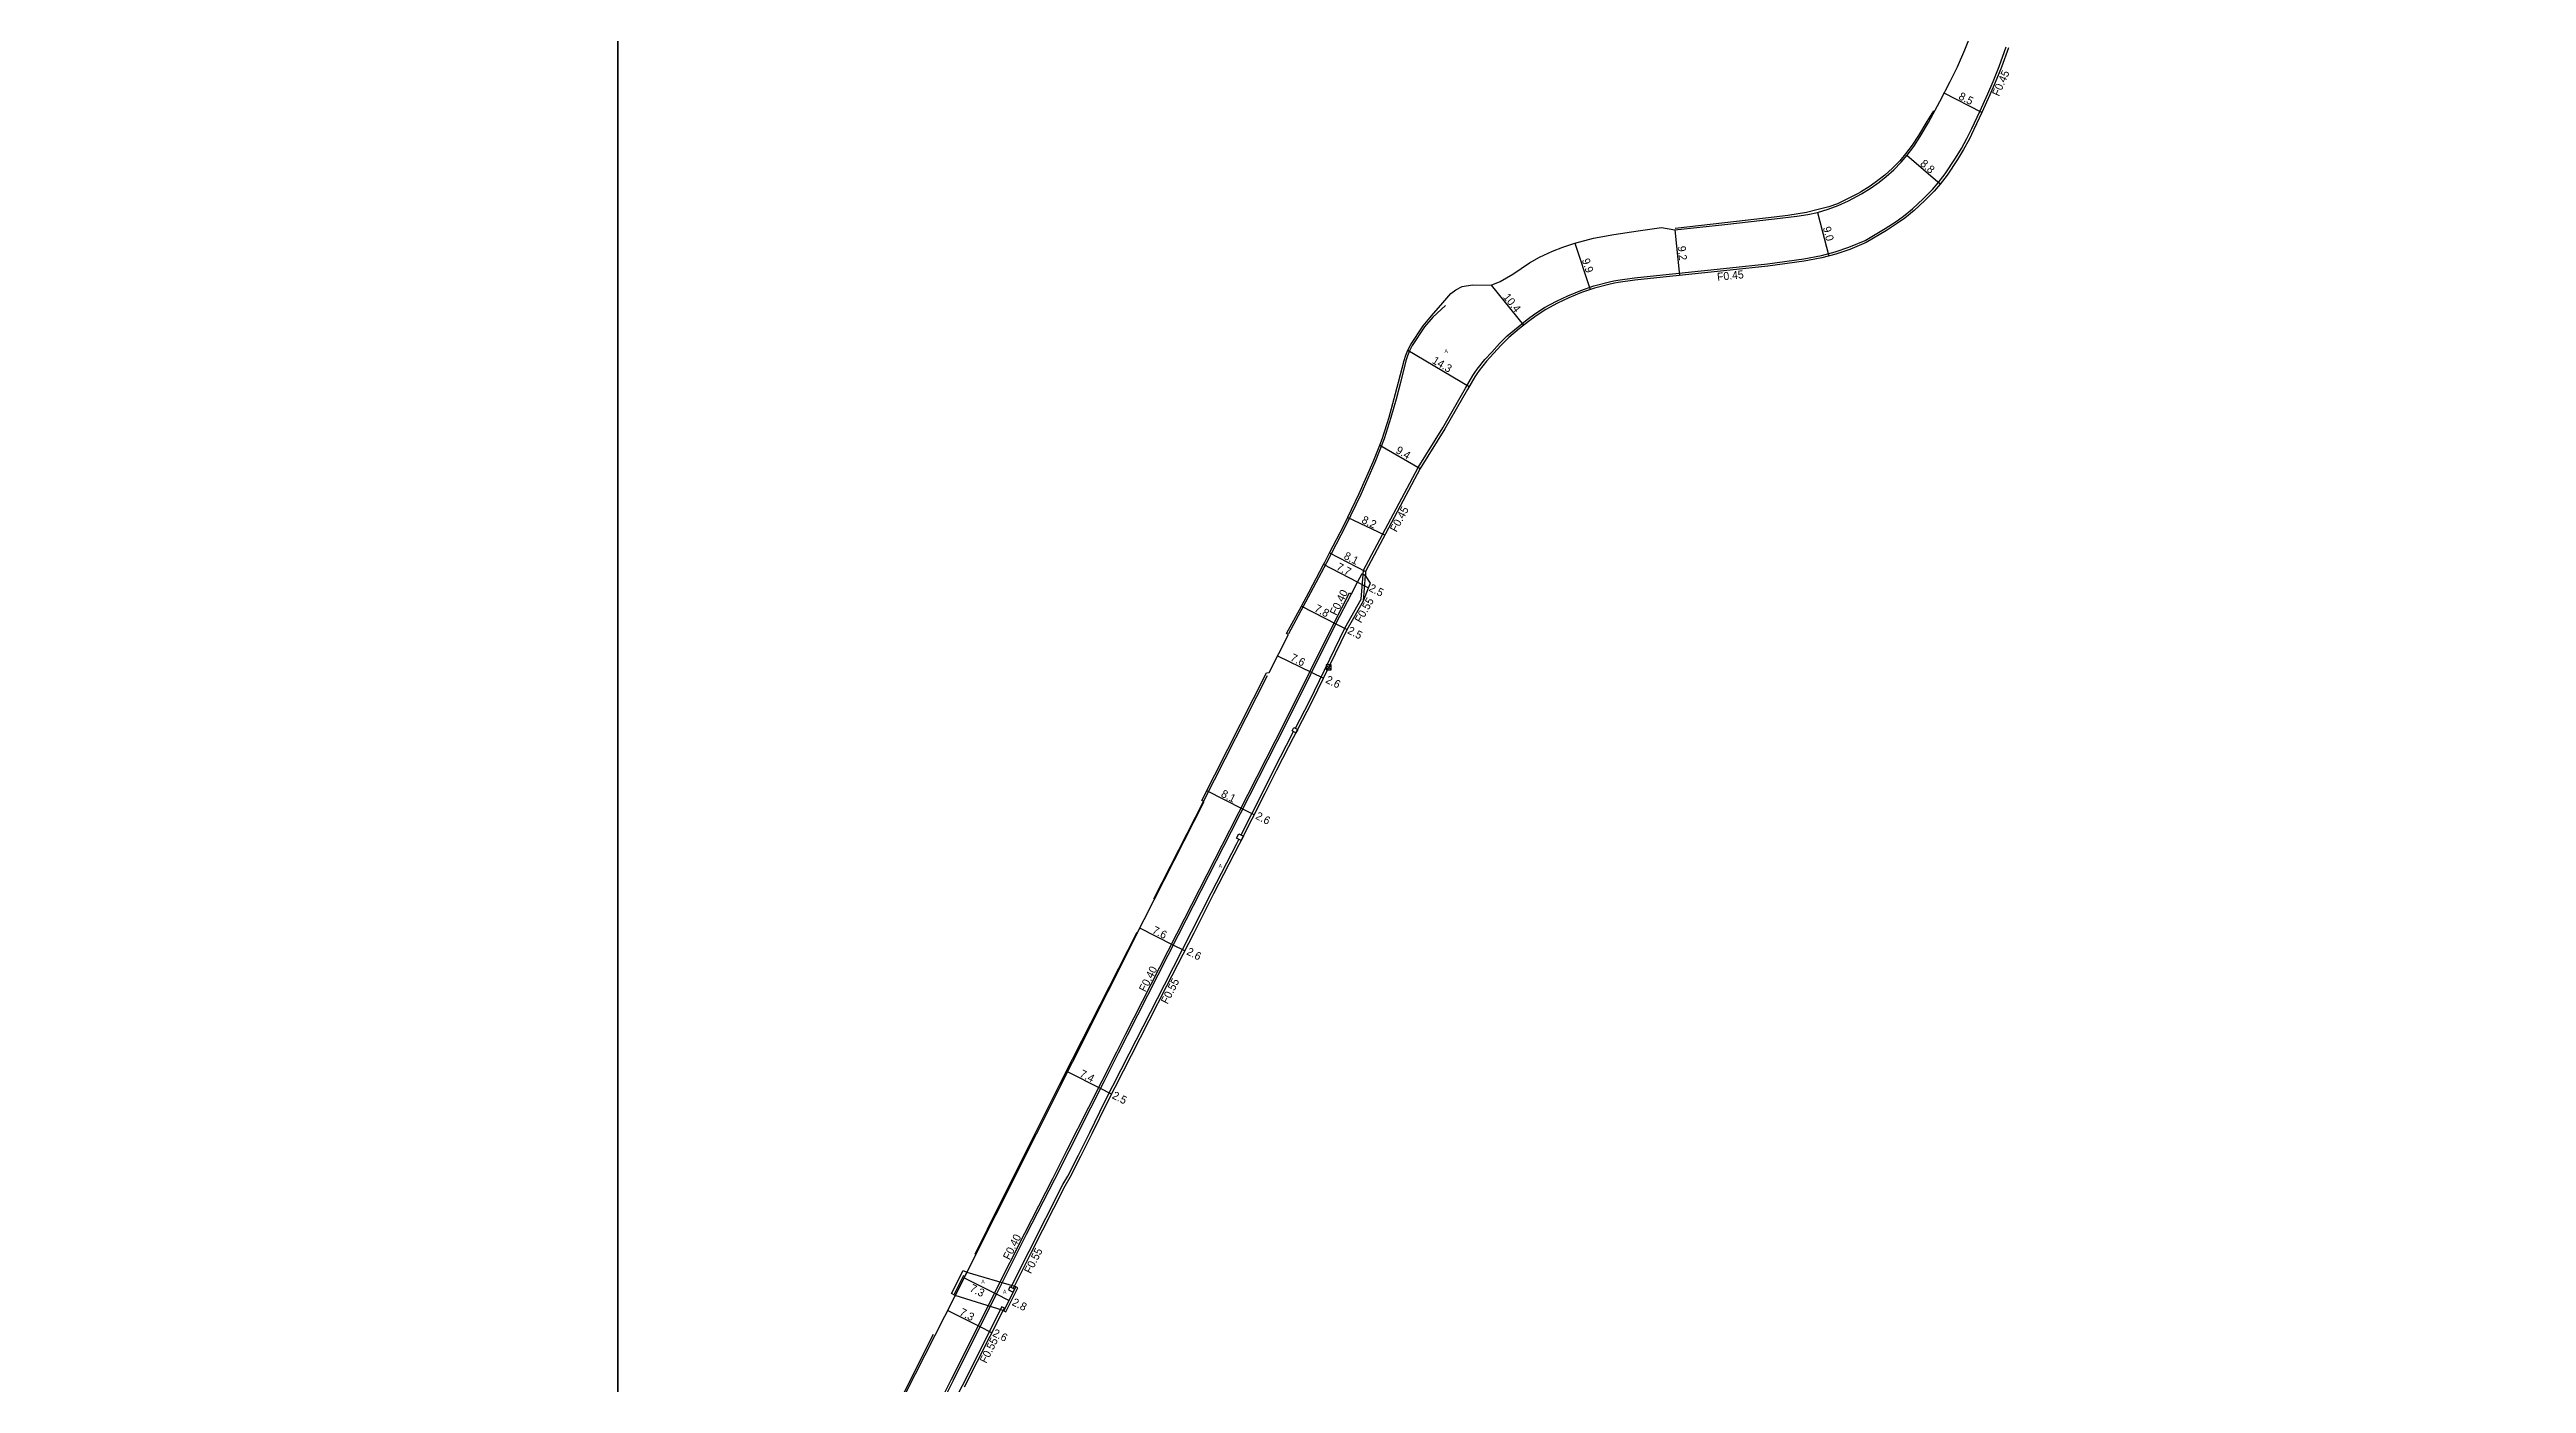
# Model space of a CAD drawing. Header units: metres. Extents: x 4000 to 8000, y -96000 to -93000.
# Drawn here: x 5486 to 5983.1, y -94718.3 to -94450.6 of the extents above; entities that cross this region are included whole.
import ezdxf

# ---------------------------------------------------------------- set-up
doc = ezdxf.new("R2010")
doc.units = ezdxf.units.M
doc.header["$LTSCALE"] = 2.5
for name, color, linetype in [('その他', 7, 'Continuous'), ('側溝・桝', 7, 'Continuous'), ('図郭', 7, 'Continuous'), ('幅員', 7, 'Continuous'), ('歩道・分離帯・安全施設', 7, 'Continuous'), ('舗装', 7, 'Continuous'), ('道路', 7, 'Continuous')]:
    doc.layers.add(name, color=color, linetype=linetype)
doc.styles.get("Standard").update_dxf_attribs({"font": ''})
doc.styles.add('YOKO_DECO', font='')
doc.styles.get('Standard').set_extended_font_data('@MS PGothic')
doc.styles.get('YOKO_DECO').set_extended_font_data('MS PGothic')

msp = doc.modelspace()

# ---------------------------------------------------------------- linework, layer by layer
at = {"layer": 'その他', "elevation": 162.77}
msp.add_lwpolyline([(5743.18, -94575.07), (5743.18, -94574.07), (5742.18, -94574.07), (5742.18, -94575.07)], close=True, dxfattribs=at)
for points in [[(5742.26, -94574.16), (5743.1, -94574.99)], [(5742.26, -94574.99), (5743.1, -94574.16)]]:
    msp.add_lwpolyline(points, dxfattribs=at)
at = {"layer": '側溝・桝'}
for points in [[(5735.99, -94586.78), (5738.81, -94581.33), (5745.9, -94566.71), (5749.21, -94560.91), (5749.63, -94555.93), (5749.65, -94555.07), (5760.65, -94534.43), (5765.56, -94526.48), (5770.12, -94518.54), (5771.62, -94516), (5772.04, -94515.36), (5772.5, -94514.71), (5773.99, -94512.79), (5775.39, -94511.27), (5776.95, -94509.56), (5778.53, -94508.04), (5780.69, -94506.18), (5782.49, -94504.74), (5784.04, -94503.6), (5786, -94502.34), (5788.39, -94501.05), (5790.67, -94499.96), (5793.26, -94498.89), (5795.92, -94498), (5799.07, -94497.18), (5799.94, -94496.98), (5800.73, -94496.84), (5804.08, -94496.39), (5805.94, -94496.19), (5823.22, -94494.4), (5830.73, -94493.54), (5838.03, -94492.59), (5841.57, -94491.9), (5844.31, -94491.19), (5847.1, -94490.22), (5850.33, -94488.85), (5854.39, -94486.49), (5856.59, -94485.04), (5858.02, -94484.03), (5859.84, -94482.51), (5862.01, -94480.52), (5863.85, -94478.67), (5865.03, -94477.31), (5866.43, -94475.47), (5868.47, -94472.38), (5869.7, -94470.42), (5870.77, -94468.43), (5871.76, -94466.37), (5873.36, -94462.98), (5874.94, -94459.45), (5876.04, -94456.98), (5877.25, -94453.94), (5878.64, -94450.04)], [(5749.66, -94561.2), (5750.06, -94556.13)], [(5664.13, -94723.19), (5667.01, -94717.43), (5672.54, -94706.41), (5675.76, -94699.93), (5681.69, -94688.13), (5687.33, -94677.13), (5690.21, -94671.44), (5694.56, -94662.82), (5697.24, -94657.54), (5700.13, -94651.75), (5701.93, -94648.23), (5712.21, -94628.04), (5722.81, -94607.26), (5733.79, -94585.71), (5743.78, -94565.64), (5746.89, -94559.63)], [(5746.89, -94559.63), (5747.26, -94559.8)], [(5725.09, -94608.19), (5729.46, -94599.59), (5731.83, -94594.87), (5734.23, -94590.18), (5735.64, -94587.45)], [(5678.9, -94699.03), (5682.59, -94691.74), (5689.35, -94678.4), (5690.33, -94676.67), (5692.44, -94672.46), (5694.76, -94667.93), (5697.74, -94661.73), (5702.64, -94652.16), (5709.72, -94638.26), (5715.18, -94627.63), (5719.14, -94619.73), (5724.23, -94609.9), (5724.64, -94609.09)], [(5679.38, -94699.27), (5679.63, -94698.76)], [(5677.34, -94703.64), (5677.59, -94703.17), (5677.11, -94702.92), (5669.1, -94718.76), (5666.33, -94724.3), (5660.78, -94735.19), (5655.71, -94745.21), (5650.62, -94755.41), (5646.84, -94762.86), (5642.79, -94770.86), (5640.25, -94776.18), (5636.55, -94784.13), (5634.06, -94789.91), (5632.67, -94793.69), (5630.99, -94798.93), (5630.72, -94800)]]:
    msp.add_lwpolyline(points, dxfattribs=at)
for points in [[(5736.46, -94587.03), (5736.12, -94587.7), (5735.32, -94587.29), (5735.67, -94586.62)], [(5725.57, -94608.43), (5725.11, -94609.33), (5724.19, -94608.86), (5724.64, -94607.96)], [(5679.62, -94699.39), (5678.7, -94698.94), (5678.42, -94699.51), (5679.34, -94699.96)]]:
    msp.add_lwpolyline(points, close=True, dxfattribs=at)
at = {"layer": '図郭'}
for points in [[(4800, -94800), (5600, -94800), (5600, -94200), (4800, -94200)], [(5600, -94800), (6400, -94800), (6400, -94200), (5600, -94200)]]:
    msp.add_lwpolyline(points, close=True, dxfattribs=at)
at = {"layer": '幅員'}
for points in [[(5873.78, -94463.17), (5866.18, -94459.32)], [(5865.39, -94477.6), (5858.73, -94471.82)], [(5840.79, -94483.26), (5843.05, -94492)], [(5812.13, -94486.77), (5813.08, -94495.92)], [(5792.05, -94489.39), (5795.18, -94498.73)], [(5775.3, -94497.83), (5781.78, -94505.91)], [(5758.57, -94510.89), (5770.87, -94518.18)], [(5752.93, -94529.94), (5761.06, -94534.66)], [(5753.92, -94548.05), (5746.48, -94544.5)], [(5742.85, -94551.59), (5750.06, -94555.29)], [(5748.47, -94557.48), (5741.66, -94553.89)], [(5748.47, -94557.48), (5750.7, -94558.61)], [(5737.2, -94562.27), (5744.14, -94565.83)], [(5744.14, -94565.83), (5746.37, -94566.96)], [(5732.44, -94572.22), (5739.27, -94575.61)], [(5739.27, -94575.61), (5741.62, -94576.76)], [(5725.43, -94603), (5718.21, -94599.35)], [(5727.73, -94604.18), (5725.43, -94603)], [(5711.5, -94630.33), (5704.75, -94626.94)], [(5713.79, -94631.49), (5711.5, -94630.33)], [(5696.89, -94659.12), (5690.26, -94655.78)], [(5699.1, -94660.23), (5696.89, -94659.12)], [(5675.98, -94700.4), (5669.49, -94697.13)], [(5678.5, -94701.65), (5675.98, -94700.4)], [(5672.71, -94706.97), (5666.19, -94703.66)], [(5675.06, -94708.15), (5672.71, -94706.97)]]:
    msp.add_lwpolyline(points, dxfattribs=at)
at = {"layer": '歩道・分離帯・安全施設'}
for points, elevation in [([(5864.06, -94462.84), (5862.75, -94464.97), (5861.06, -94467.82), (5859.78, -94469.78), (5858.47, -94471.52), (5857.3, -94472.86), (5855.8, -94474.39), (5854.29, -94475.76), (5852.91, -94476.85), (5851.34, -94478), (5849.44, -94479.17), (5848.92, -94479.46), (5846.8, -94480.55), (5844.79, -94481.5), (5843.04, -94482.12), (5840.67, -94482.72), (5838.55, -94483.25), (5834.82, -94483.86), (5832.09, -94484.21), (5822.17, -94485.31), (5812.22, -94486.45)], 183.98), ([(5766.12, -94501.95), (5763.59, -94504.24), (5761.91, -94506.23), (5759.46, -94509.96), (5758.91, -94511.05), (5758.51, -94512.05), (5758.17, -94513.07), (5757.08, -94517.41), (5756.2, -94520.73), (5755.18, -94524.43), (5753.82, -94528.69), (5751.96, -94533.43), (5749.11, -94539.86), (5746.07, -94546.24), (5742.23, -94553.59), (5739.06, -94559.61), (5734.62, -94567.85)], 172.03), ([(5730.36, -94576.26), (5717.58, -94601.44), (5707.55, -94621.08)], 163.01), ([(5704.18, -94627.79), (5691.19, -94653.26), (5688.65, -94658.27), (5676.57, -94682.51), (5671.66, -94692.44)], 158.37), ([(5669.37, -94696.65), (5667.45, -94700.51)], 153.57), ([(5677.68, -94703.42), (5679.85, -94699.11)], 153.47), ([(5663.28, -94708.46), (5653.56, -94727.95), (5651.62, -94731.8), (5651.39, -94732.22)], 153.23)]:
    msp.add_lwpolyline(points, dxfattribs=dict(at, elevation=elevation))
for points in [[(5734.15, -94585.9), (5744.14, -94565.83), (5747.26, -94559.8), (5748.47, -94557.48), (5749.37, -94555.75), (5750.06, -94556.13)], [(5744.14, -94565.83), (5747.26, -94559.8), (5748.47, -94557.48), (5749.37, -94555.75), (5750.06, -94556.13)], [(5734.15, -94585.9), (5744.14, -94565.83), (5747.26, -94559.8)], [(5734.15, -94585.9), (5744.14, -94565.83)], [(5664.49, -94723.38), (5667.37, -94717.61), (5672.9, -94706.59), (5676.13, -94700.11), (5682.05, -94688.32), (5687.69, -94677.31), (5690.57, -94671.62), (5694.93, -94663), (5697.6, -94657.72), (5700.49, -94651.94), (5702.29, -94648.41), (5712.57, -94628.22), (5723.17, -94607.44), (5734.15, -94585.9)], [(5664.49, -94723.38), (5667.37, -94717.61), (5672.9, -94706.59), (5676.13, -94700.11), (5682.05, -94688.32), (5687.69, -94677.31), (5690.57, -94671.62), (5694.93, -94663), (5697.6, -94657.72), (5700.49, -94651.94), (5702.29, -94648.41), (5712.57, -94628.22), (5723.17, -94607.44), (5734.15, -94585.9)], [(5702.29, -94648.41), (5712.57, -94628.22), (5723.17, -94607.44), (5734.15, -94585.9)], [(5690.57, -94671.62), (5694.93, -94663), (5697.6, -94657.72), (5700.49, -94651.94)], [(5674.65, -94703.08), (5676.13, -94700.11), (5682.05, -94688.32), (5687.69, -94677.31)], [(5667.37, -94717.61), (5672.9, -94706.59)]]:
    msp.add_lwpolyline(points, dxfattribs=at)
at = {"layer": '舗装'}
for points, elevation in [([(5670.07, -94695.97), (5679.63, -94698.76)], 152.83), ([(5677.34, -94703.64), (5667.73, -94700.64)], 152.62)]:
    msp.add_lwpolyline(points, dxfattribs=dict(at, elevation=elevation))
at = {"layer": '道路'}
for points, elevation in [([(5782.99, -94493.34), (5785.01, -94492.22), (5787.61, -94491.05), (5789.66, -94490.19), (5792.05, -94489.39), (5795.84, -94488.43), (5799.9, -94487.66), (5804.77, -94486.96), (5809.47, -94486.25), (5812.13, -94486.77), (5822.2, -94485.65), (5832.13, -94484.55), (5836.61, -94483.98), (5838.87, -94483.64), (5840.79, -94483.26), (5842.93, -94482.57), (5844.93, -94481.88), (5847, -94480.95), (5849.64, -94479.51), (5851.56, -94478.33), (5853.15, -94477.17), (5854.54, -94476.07), (5856.07, -94474.69), (5857.58, -94473.14), (5858.76, -94471.78), (5860.09, -94470.03), (5861.38, -94468.04), (5863.08, -94465.19), (5865.34, -94460.98), (5867.39, -94456.95), (5868.9, -94454.01), (5870.32, -94450.62), (5871.81, -94446.95)], 173.8), ([(5879.08, -94450.19), (5877.69, -94454.11), (5876.47, -94457.16), (5875.36, -94459.64), (5873.78, -94463.17), (5872.18, -94466.57), (5871.19, -94468.64), (5870.11, -94470.65), (5868.86, -94472.63), (5866.81, -94475.74), (5865.39, -94477.6), (5864.2, -94478.98), (5862.33, -94480.86), (5860.15, -94482.86), (5858.31, -94484.41), (5856.85, -94485.42), (5854.64, -94486.89), (5850.54, -94489.27), (5847.26, -94490.66), (5844.44, -94491.64), (5841.67, -94492.36), (5838.1, -94493.05), (5830.79, -94494.01), (5823.27, -94494.86), (5805.98, -94496.66)], 194.11), ([(5761.61, -94506.01), (5763.32, -94503.98), (5765.56, -94501.4), (5767.21, -94499.52), (5768.22, -94498.78), (5769.45, -94498.14), (5771.55, -94497.8), (5775.3, -94497.83), (5777.08, -94497.12), (5779.63, -94495.62), (5782.99, -94493.34)], 170.51), ([(5805.98, -94496.66), (5804.14, -94496.86), (5800.8, -94497.3), (5800.04, -94497.44), (5799.18, -94497.63), (5796.05, -94498.44), (5793.43, -94499.32), (5790.86, -94500.39), (5788.6, -94501.46), (5786.24, -94502.74), (5784.31, -94503.98), (5782.78, -94505.11), (5780.99, -94506.54), (5778.84, -94508.38), (5777.28, -94509.88), (5775.73, -94511.58), (5774.35, -94513.1), (5772.87, -94514.99), (5772.43, -94515.62), (5772.02, -94516.24), (5770.52, -94518.77), (5765.96, -94526.71)], 176.24), ([(5653.81, -94728.08), (5667.63, -94700.83), (5684.04, -94668.17), (5705.65, -94625.16), (5717.69, -94601.49), (5717.24, -94601.26), (5730.19, -94575.67), (5730.72, -94575.61), (5734.59, -94567.98), (5734.24, -94567.75), (5737.2, -94562.27), (5738.73, -94559.43), (5741.66, -94553.89), (5741.9, -94553.42), (5742.85, -94551.59), (5745.73, -94546.07), (5748.77, -94539.7), (5751.62, -94533.28), (5752.93, -94529.94), (5753.47, -94528.56), (5754.82, -94524.32), (5755.84, -94520.63), (5756.72, -94517.32), (5757.81, -94512.97), (5758.15, -94511.92), (5758.57, -94510.89), (5759.14, -94509.77), (5761.61, -94506.01)], 147.57), ([(5765.96, -94526.71), (5761.06, -94534.66), (5750.06, -94555.29), (5750.06, -94556.13)], 176.24), ([(5739.28, -94581.57), (5746.37, -94566.96), (5749.66, -94561.2), (5750.7, -94558.61), (5751.08, -94557.64)], 152.73), ([(5751.08, -94557.64), (5750.06, -94556.13)], 152.73), ([(5669.57, -94719), (5677.34, -94703.64), (5677.47, -94703.71), (5679.88, -94698.88), (5679.63, -94698.76), (5683.07, -94691.98), (5689.82, -94678.65), (5690.81, -94676.91), (5692.92, -94672.7), (5695.24, -94668.16), (5698.22, -94661.97), (5703.12, -94652.4), (5710.19, -94638.5), (5715.65, -94627.87), (5719.61, -94619.98), (5724.7, -94610.15), (5729.94, -94599.83), (5732.3, -94595.11), (5734.71, -94590.42), (5739.28, -94581.57)], 152.73)]:
    msp.add_lwpolyline(points, dxfattribs=dict(at, elevation=elevation))
for points, elevation in [([(5667.73, -94700.64), (5667, -94700.28), (5669.35, -94695.6), (5670.07, -94695.97)], 152.61), ([(5670.07, -94695.97), (5679.63, -94698.76), (5679.88, -94698.88), (5677.47, -94703.71), (5677.34, -94703.64), (5667.73, -94700.64)], 152.83), ([(5677.47, -94703.71), (5677.88, -94703.93), (5680.3, -94699.09), (5679.88, -94698.88)], 152.62)]:
    msp.add_lwpolyline(points, close=True, dxfattribs=dict(at, elevation=elevation))

# ---------------------------------------------------------------- texts
at = {"layer": '側溝・桝'}
for s, rotation, p in [('F0.45', 66.0126, (5877.2, -94460.06)), ('F0.45', 5.9415, (5820.71, -94496.99)), ('F0.45', 61.9465, (5756.29, -94547.54)), ('F0.40', 63.5203, (5744.22, -94564.27)), ('F0.55', 60.311, (5749.17, -94565.79)), ('F0.40', 63.0279, (5705.92, -94639.85)), ('F0.55', 63.026, (5710.34, -94642.29)), ('F0.40', 63.3162, (5678.64, -94693.64)), ('F0.55', 63.1426, (5682.9, -94696.4)), ('F0.55', 63.1689, (5673.97, -94714.4))]:
    msp.add_text(s, height=1.6, rotation=rotation, dxfattribs=at).set_placement(p)
at = {"layer": '幅員'}
for s, rotation, p in [('8.5', 333.1064, (5868.95, -94460.44)), ('8.8', 319.0104, (5861.25, -94473.67)), ('9.0', 284.5401, (5841.84, -94486.31)), ('9.9', 288.5358, (5793.45, -94492.78)), ('9.2', 275.9415, (5812.72, -94490.05)), ('10.4', 308.7615, (5777.59, -94500.29)), ('14.3', 329.3544, (5763.3, -94513.4)), ('9.4', 329.8358, (5755.99, -94531.43)), ('8.2', 334.528, (5749.15, -94545.5)), ('8.1', 332.8772, (5745.57, -94552.7)), ('7.7', 332.2065, (5744.07, -94554.88)), ('2.5', 333.0211, (5750.6, -94559.13)), ('7.8', 332.8499, (5739.66, -94563.25)), ('2.5', 333.1406, (5746.31, -94567.68)), ('7.6', 333.5203, (5734.84, -94573.13)), ('2.6', 334.1167, (5741.93, -94577.57)), ('8.1', 333.1706, (5720.93, -94600.45)), ('2.6', 333.0026, (5727.85, -94604.89)), ('7.6', 333.3274, (5707.11, -94627.84)), ('2.6', 333.0279, (5714.01, -94632.12)), ('7.4', 333.3274, (5692.54, -94656.65)), ('2.5', 333.1303, (5699.07, -94661.01)), ('7.3', 333.3243, (5670.5, -94699.71)), ('2.8', 333.5245, (5678.98, -94702.51)), ('7.3', 333.108, (5668.44, -94704.52)), ('2.6', 333.3755, (5675.1, -94708.69))]:
    msp.add_text(s, height=1.6, rotation=rotation, dxfattribs=at).set_placement(p)
at = {"layer": '舗装', "style": 'YOKO_DECO'}
for p in [(5765.92, -94511.45, 170.14), (5720.59, -94614.8, 159.2), (5672.96, -94698.23, 152.82), (5677.32, -94700.26, 152.82)]:
    msp.add_text('A', height=0.75, dxfattribs=at).set_placement(p)

doc.saveas('drawing.dxf')
